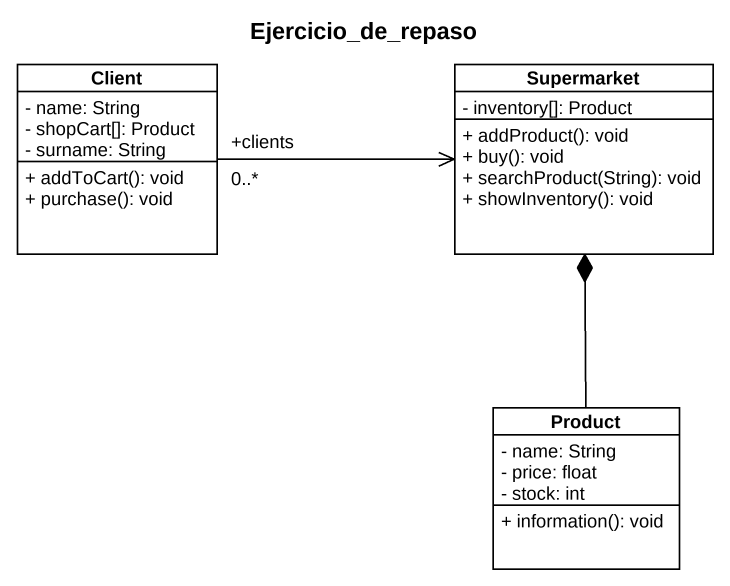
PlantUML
@startuml
title Ejercicio_de_repaso
hide circle
hide empty members
skinparam classAttributeIconSize 0
class Client {
  - name: String
  - shopCart[]: Product
  - surname: String
  + addToCart(): void
  + purchase(): void
}
class Supermarket {
  - inventory[]: Product
  + addProduct(): void
  + buy(): void
  + searchProduct(String): void
  + showInventory(): void
}
class Product {
  - name: String
  - price: float
  - stock: int
  + information(): void
}
Client "+clients\n0..*" -right-> Supermarket
Product -up-* Supermarket
@enduml
